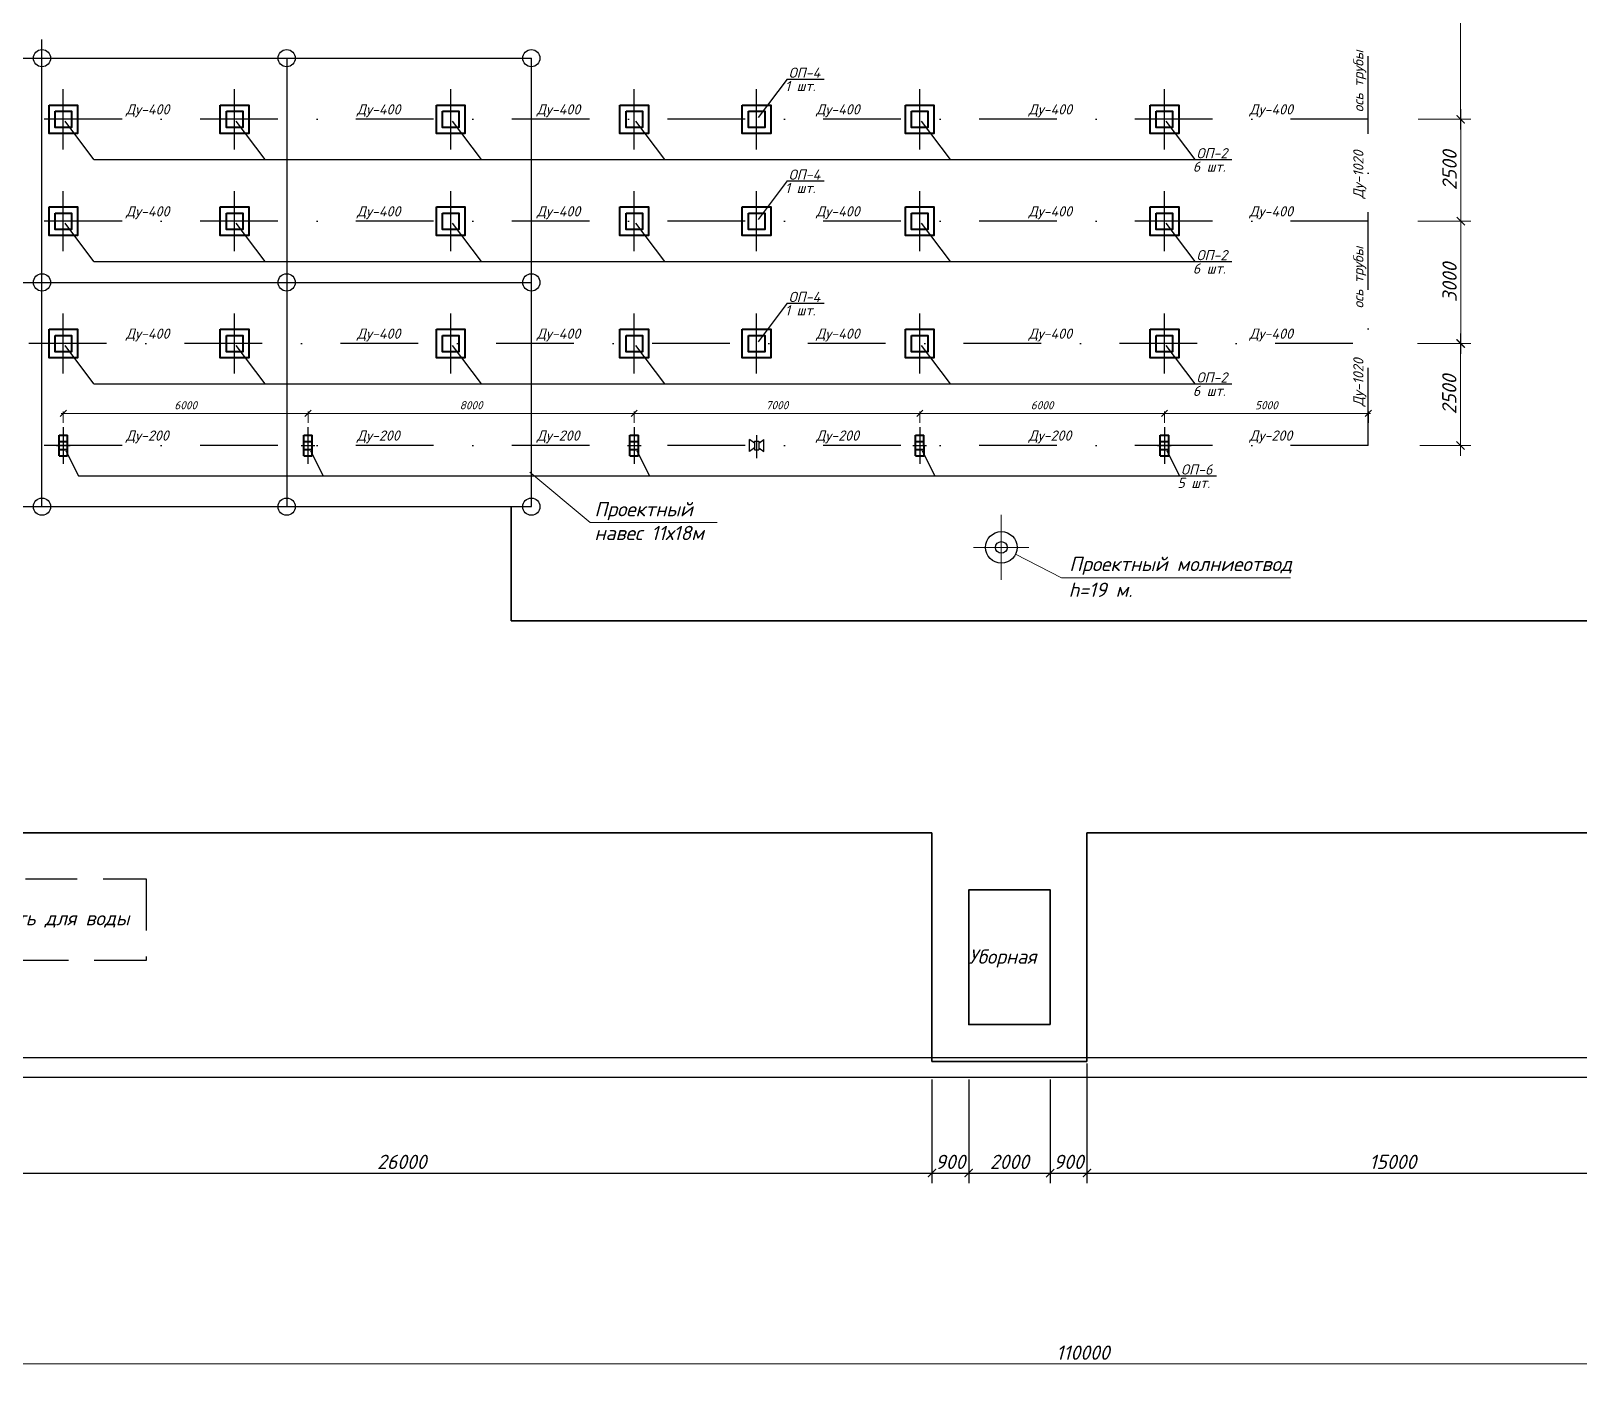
# Model space of a CAD drawing. Extents: x 108150 to 142535, y -18867 to -9422.
# Drawn here: x 136663.8 to 137043.4, y -15680.7 to -15351.3 of the extents above; entities that cross this region are included whole.
import ezdxf

# ---------------------------------------------------------------- set-up
doc = ezdxf.new("R2010")
doc.units = 0
doc.header["$MEASUREMENT"] = 0
doc.header["$PDMODE"] = 32
doc.header["$PDSIZE"] = 0.6
for name, pattern in [('осевая2', [28.575, 19.05, -3.175, 3.175, -3.175]), ('штриховая', [19.05, 12.7, -6.35]), ('штрихпунктирная2', [12.7, 6.35, -3.175, 0, -3.175])]:
    doc.linetypes.add(name, pattern=pattern)
doc.layers.add('(040) Ограда', color=7, linetype='Continuous')
for name, color, linetype, lineweight in [('Выносные', 8, 'Continuous', 15), ('газ-д сущ', 8, 'Continuous', 30), ('надписи', 2, 'Continuous', 15), ('Ограда', 6, 'Continuous', 30), ('Основные', 4, 'Continuous', 40), ('Разм.', 8, 'Continuous', 15), ('РАЗМЕРЫ', 8, 'Continuous', 30), ('Размеры1', 252, 'Continuous', 15)]:
    doc.layers.add(name, color=color, linetype=linetype, lineweight=lineweight)
doc.styles.add('ГОСТ', font='isocpeur.ttf', dxfattribs={"oblique": 15, "height": 2.5})
doc.styles.add('ГОСТ-2', font='isocpeui.ttf', dxfattribs={"oblique": 1, "height": 2})
doc.styles.add('ГОСТ2.5', font='isocpeur.ttf', dxfattribs={"oblique": 15, "height": 2.5})
doc.styles.add('ГОСТ3.5', font='isocpeur.ttf', dxfattribs={"oblique": 15, "height": 3.5})
doc.dimstyles.new('100', dxfattribs={"dimtxt": 3.5, "dimasz": 2, "dimexe": 2.5, "dimexo": 0.5, "dimgap": 1, "dimtad": 1, "dimdec": 0, "dimlfac": 100, "dimtxsty": 'ГОСТ3.5', "dimblk": 'ARCHTICK', "dimcen": 2.5, "dimdle": 2.5, "dimclrd": 256, "dimclre": 256, "dimclrt": 2, "dimadec": 3, "dimazin": 0, "dimtfac": 1, "dimtdec": 0, "dimtmove": 1, "dimatfit": 3, "dimldrblk": 'DOTSMALL', "dimfxl": 1, "dimlwd": -1, "dimlwe": -1, "dimarcsym": 0})
doc.dimstyles.new('100-2', dxfattribs={"dimscale": 0, "dimtxt": 2, "dimasz": 1.5, "dimexe": 0.5, "dimexo": 1, "dimgap": 1, "dimtad": 1, "dimdec": 0, "dimlfac": 100, "dimdsep": 46, "dimtxsty": 'ГОСТ-2', "dimblk": 'OBLIQUE', "dimcen": 2, "dimdle": 0.5, "dimclrd": 7, "dimclre": 7, "dimclrt": 7, "dimadec": 0, "dimazin": 0, "dimtfac": 1, "dimtdec": 0, "dimtmove": 0, "dimatfit": 3, "dimfxl": 2, "dimlwd": 15, "dimlwe": 15, "dimarcsym": 0})

# ---------------------------------------------------------------- blocks, each defined once
blk = doc.blocks.new('_ArchTick')
at = {"color": 0, "linetype": 'ByBlock', "const_width": 0.15}
blk.add_lwpolyline([(-0.5, -0.5), (0.5, 0.5)], dxfattribs=at)
blk = doc.blocks.new('*D2993')
at = {"layer": 'Defpoints', "color": 0, "linetype": 'ByBlock', "lineweight": 0, "ltscale": 2, "transparency": 16777216}
for p in [(137014.32, -15307.96), (137018.73, -15307.96), (137003.43, -15372.96)]:
    blk.add_point(p, dxfattribs=at)
at = {"layer": 'Разм.', "linetype": 'ByBlock', "ltscale": 2, "transparency": 16777216}
for p, q in [((137018.23, -15307.96), (137011.82, -15307.96)), ((137014.32, -15375.46), (137014.32, -15305.46)), ((137003.93, -15372.96), (137016.82, -15372.96))]:
    blk.add_line(p, q, dxfattribs=at)
at = {"layer": 'Разм.', "linetype": 'ByBlock', "ltscale": 2, "transparency": 16777216, "xscale": 2, "yscale": 2, "zscale": 2}
for p, rotation in [((137014.32, -15307.96), 90), ((137014.32, -15372.96), 270)]:
    blk.add_blockref('_ArchTick', p, dxfattribs=dict(at, rotation=rotation))
at = {"layer": 'Разм.', "color": 2, "linetype": 'ByBlock', "ltscale": 2, "transparency": 16777216, "insert": (137011.57, -15340.46), "char_height": 3.5, "attachment_point": 5, "rotation": 90, "style": 'ГОСТ3.5'}
blk.add_mtext('6500', dxfattribs=at)
blk = doc.blocks.new('_DotSmall')
at = {"color": 0, "linetype": 'ByBlock', "lineweight": 15, "const_width": 0.5}
blk.add_lwpolyline([(-0.0625, 0, 1), (0.0625, 0, 1)], format="xyb", close=True, dxfattribs=at)
blk = doc.blocks.new('*D2994')
at = {"layer": 'Defpoints', "color": 0, "linetype": 'ByBlock', "lineweight": 0, "ltscale": 2, "transparency": 16777216}
for p in [(137003.43, -15372.96), (137003.38, -15397.96), (137014.38, -15397.96)]:
    blk.add_point(p, dxfattribs=at)
at = {"layer": 'Разм.', "linetype": 'ByBlock', "ltscale": 2, "transparency": 16777216}
for p, q in [((137003.93, -15372.96), (137016.88, -15372.96)), ((137014.38, -15370.46), (137014.38, -15400.46)), ((137003.88, -15397.96), (137016.88, -15397.96))]:
    blk.add_line(p, q, dxfattribs=at)
at = {"layer": 'Разм.', "linetype": 'ByBlock', "ltscale": 2, "transparency": 16777216, "xscale": 2, "yscale": 2, "zscale": 2}
for p, rotation in [((137014.38, -15372.96), 90), ((137014.38, -15397.96), 270)]:
    blk.add_blockref('_ArchTick', p, dxfattribs=dict(at, rotation=rotation))
at = {"layer": 'Разм.', "color": 2, "linetype": 'ByBlock', "ltscale": 2, "transparency": 16777216, "insert": (137011.63, -15385.46), "char_height": 3.5, "attachment_point": 5, "rotation": 90, "style": 'ГОСТ3.5'}
blk.add_mtext('2500', dxfattribs=at)
blk = doc.blocks.new('*D2995')
at = {"layer": 'Defpoints', "color": 0, "linetype": 'ByBlock', "lineweight": 0, "ltscale": 2, "transparency": 16777216}
for p in [(137003.38, -15397.96), (137003.3, -15427.96), (137014.38, -15427.96)]:
    blk.add_point(p, dxfattribs=at)
at = {"layer": 'Разм.', "linetype": 'ByBlock', "ltscale": 2, "transparency": 16777216}
for p, q in [((137014.38, -15395.46), (137014.38, -15430.46)), ((137003.88, -15397.96), (137016.88, -15397.96)), ((137003.8, -15427.96), (137016.88, -15427.96))]:
    blk.add_line(p, q, dxfattribs=at)
at = {"layer": 'Разм.', "linetype": 'ByBlock', "ltscale": 2, "transparency": 16777216, "xscale": 2, "yscale": 2, "zscale": 2}
for p, rotation in [((137014.38, -15397.96), 90), ((137014.38, -15427.96), 270)]:
    blk.add_blockref('_ArchTick', p, dxfattribs=dict(at, rotation=rotation))
at = {"layer": 'Разм.', "color": 2, "linetype": 'ByBlock', "ltscale": 2, "transparency": 16777216, "insert": (137011.63, -15412.96), "char_height": 3.5, "attachment_point": 5, "rotation": 90, "style": 'ГОСТ3.5'}
blk.add_mtext('3000', dxfattribs=at)
blk = doc.blocks.new('*D2996')
at = {"layer": 'Defpoints', "color": 0, "linetype": 'ByBlock', "lineweight": 0, "ltscale": 2, "transparency": 16777216}
for p in [(137003.3, -15427.96), (137003.85, -15452.96), (137014.31, -15452.96)]:
    blk.add_point(p, dxfattribs=at)
at = {"layer": 'Разм.', "linetype": 'ByBlock', "ltscale": 2, "transparency": 16777216}
for p, q in [((137014.31, -15425.46), (137014.31, -15455.46)), ((137003.8, -15427.96), (137016.81, -15427.96)), ((137004.35, -15452.96), (137016.81, -15452.96))]:
    blk.add_line(p, q, dxfattribs=at)
at = {"layer": 'Разм.', "linetype": 'ByBlock', "ltscale": 2, "transparency": 16777216, "xscale": 2, "yscale": 2, "zscale": 2}
for p, rotation in [((137014.31, -15427.96), 90), ((137014.31, -15452.96), 270)]:
    blk.add_blockref('_ArchTick', p, dxfattribs=dict(at, rotation=rotation))
at = {"layer": 'Разм.', "color": 2, "linetype": 'ByBlock', "ltscale": 2, "transparency": 16777216, "insert": (137011.56, -15440.46), "char_height": 3.5, "attachment_point": 5, "rotation": 90, "style": 'ГОСТ3.5'}
blk.add_mtext('2500', dxfattribs=at)
blk = doc.blocks.new('*D3005')
at = {"layer": 'Defpoints', "color": 0, "linetype": 'ByBlock', "lineweight": 0, "ltscale": 2, "transparency": 16777216}
for p in [(136371.71, -15621.88), (137471.71, -15620.83), (137471.71, -15678.2)]:
    blk.add_point(p, dxfattribs=at)
at = {"layer": 'Разм.', "linetype": 'ByBlock', "ltscale": 2, "transparency": 16777216}
for p, q in [((136371.71, -15622.38), (136371.71, -15680.7)), ((137471.71, -15621.33), (137471.71, -15680.7)), ((136369.21, -15678.2), (137474.21, -15678.2))]:
    blk.add_line(p, q, dxfattribs=at)
at = {"layer": 'Разм.', "linetype": 'ByBlock', "ltscale": 2, "transparency": 16777216, "xscale": 2, "yscale": 2, "zscale": 2, "rotation": 180}
blk.add_blockref('_ArchTick', (136371.71, -15678.2), dxfattribs=at)
at = {"layer": 'Разм.', "linetype": 'ByBlock', "ltscale": 2, "transparency": 16777216, "xscale": 2, "yscale": 2, "zscale": 2}
blk.add_blockref('_ArchTick', (137471.71, -15678.2), dxfattribs=at)
at = {"layer": 'Разм.', "color": 2, "linetype": 'ByBlock', "ltscale": 2, "transparency": 16777216, "insert": (136921.71, -15675.45), "char_height": 3.5, "attachment_point": 5, "style": 'ГОСТ3.5'}
blk.add_mtext('110000', dxfattribs=at)
blk = doc.blocks.new('*D3045')
at = {"linetype": 'Continuous', "transparency": 16777216}
for p, q in [((136624.71, -15608.46), (136624.71, -15633.91)), ((136884.71, -15608.46), (136884.71, -15633.91)), ((136622.21, -15631.41), (136887.21, -15631.41))]:
    blk.add_line(p, q, dxfattribs=at)
at = {"layer": 'Defpoints', "color": 0, "linetype": 'Continuous', "lineweight": 0, "transparency": 16777216}
for p in [(136624.71, -15607.96), (136884.71, -15607.96), (136884.71, -15631.41)]:
    blk.add_point(p, dxfattribs=at)
at = {"linetype": 'Continuous', "transparency": 16777216, "xscale": 2, "yscale": 2, "zscale": 2, "rotation": 180}
blk.add_blockref('_ArchTick', (136624.71, -15631.41), dxfattribs=at)
at = {"linetype": 'Continuous', "transparency": 16777216, "xscale": 2, "yscale": 2, "zscale": 2}
blk.add_blockref('_ArchTick', (136884.71, -15631.41), dxfattribs=at)
at = {"color": 2, "linetype": 'Continuous', "lineweight": 0, "transparency": 16777216, "insert": (136754.71, -15628.66), "char_height": 3.5, "attachment_point": 5, "style": 'ГОСТ3.5'}
blk.add_mtext('26000', dxfattribs=at)
blk = doc.blocks.new('*D3046')
at = {"linetype": 'Continuous', "transparency": 16777216}
for p, q in [((136893.71, -15608.46), (136893.71, -15633.91)), ((136913.71, -15608.46), (136913.71, -15633.91)), ((136891.21, -15631.41), (136916.21, -15631.41))]:
    blk.add_line(p, q, dxfattribs=at)
at = {"layer": 'Defpoints', "color": 0, "linetype": 'Continuous', "lineweight": 0, "transparency": 16777216}
for p in [(136893.71, -15607.96), (136913.71, -15607.96), (136913.71, -15631.41)]:
    blk.add_point(p, dxfattribs=at)
at = {"linetype": 'Continuous', "transparency": 16777216, "xscale": 2, "yscale": 2, "zscale": 2, "rotation": 180}
blk.add_blockref('_ArchTick', (136893.71, -15631.41), dxfattribs=at)
at = {"linetype": 'Continuous', "transparency": 16777216, "xscale": 2, "yscale": 2, "zscale": 2}
blk.add_blockref('_ArchTick', (136913.71, -15631.41), dxfattribs=at)
at = {"color": 2, "linetype": 'Continuous', "lineweight": 0, "transparency": 16777216, "insert": (136903.71, -15628.66), "char_height": 3.5, "attachment_point": 5, "style": 'ГОСТ3.5'}
blk.add_mtext('2000', dxfattribs=at)
blk = doc.blocks.new('*D3047')
at = {"linetype": 'Continuous', "transparency": 16777216}
for p, q in [((136884.71, -15608.46), (136884.71, -15633.91)), ((136893.71, -15608.46), (136893.71, -15633.91)), ((136882.21, -15631.41), (136896.21, -15631.41))]:
    blk.add_line(p, q, dxfattribs=at)
at = {"layer": 'Defpoints', "color": 0, "linetype": 'Continuous', "lineweight": 0, "transparency": 16777216}
for p in [(136884.71, -15607.96), (136893.71, -15607.96), (136893.71, -15631.41)]:
    blk.add_point(p, dxfattribs=at)
at = {"linetype": 'Continuous', "transparency": 16777216, "xscale": 2, "yscale": 2, "zscale": 2, "rotation": 180}
blk.add_blockref('_ArchTick', (136884.71, -15631.41), dxfattribs=at)
at = {"linetype": 'Continuous', "transparency": 16777216, "xscale": 2, "yscale": 2, "zscale": 2}
blk.add_blockref('_ArchTick', (136893.71, -15631.41), dxfattribs=at)
at = {"color": 2, "linetype": 'Continuous', "lineweight": 0, "transparency": 16777216, "insert": (136889.21, -15628.66), "char_height": 3.5, "attachment_point": 5, "style": 'ГОСТ3.5'}
blk.add_mtext('900', dxfattribs=at)
blk = doc.blocks.new('*D3048')
at = {"linetype": 'Continuous', "transparency": 16777216}
for p, q in [((136913.71, -15608.46), (136913.71, -15633.91)), ((136922.71, -15608.46), (136922.71, -15633.91)), ((136911.21, -15631.41), (136925.21, -15631.41))]:
    blk.add_line(p, q, dxfattribs=at)
at = {"layer": 'Defpoints', "color": 0, "linetype": 'Continuous', "lineweight": 0, "transparency": 16777216}
for p in [(136913.71, -15607.96), (136922.71, -15607.96), (136922.71, -15631.41)]:
    blk.add_point(p, dxfattribs=at)
at = {"linetype": 'Continuous', "transparency": 16777216, "xscale": 2, "yscale": 2, "zscale": 2, "rotation": 180}
blk.add_blockref('_ArchTick', (136913.71, -15631.41), dxfattribs=at)
at = {"linetype": 'Continuous', "transparency": 16777216, "xscale": 2, "yscale": 2, "zscale": 2}
blk.add_blockref('_ArchTick', (136922.71, -15631.41), dxfattribs=at)
at = {"color": 2, "linetype": 'Continuous', "lineweight": 0, "transparency": 16777216, "insert": (136918.21, -15628.66), "char_height": 3.5, "attachment_point": 5, "style": 'ГОСТ3.5'}
blk.add_mtext('900', dxfattribs=at)
blk = doc.blocks.new('*D3050')
at = {"linetype": 'Continuous', "transparency": 16777216}
for p, q in [((136922.71, -15604.57), (136922.71, -15633.91)), ((137072.71, -15604.5), (137072.71, -15633.91)), ((136920.21, -15631.41), (137075.21, -15631.41))]:
    blk.add_line(p, q, dxfattribs=at)
at = {"layer": 'Defpoints', "color": 0, "linetype": 'Continuous', "lineweight": 0, "transparency": 16777216}
for p in [(136922.71, -15604.07), (137072.71, -15604), (137072.71, -15631.41)]:
    blk.add_point(p, dxfattribs=at)
at = {"linetype": 'Continuous', "transparency": 16777216, "xscale": 2, "yscale": 2, "zscale": 2, "rotation": 180}
blk.add_blockref('_ArchTick', (136922.71, -15631.41), dxfattribs=at)
at = {"linetype": 'Continuous', "transparency": 16777216, "xscale": 2, "yscale": 2, "zscale": 2}
blk.add_blockref('_ArchTick', (137072.71, -15631.41), dxfattribs=at)
at = {"color": 2, "linetype": 'Continuous', "lineweight": 0, "transparency": 16777216, "insert": (136997.71, -15628.66), "char_height": 3.5, "attachment_point": 5, "style": 'ГОСТ3.5'}
blk.add_mtext('15000', dxfattribs=at)
blk = doc.blocks.new('_Oblique')
at = {"color": 0, "linetype": 'ByBlock', "lineweight": -2}
blk.add_line((-0.5, -0.5), (0.5, 0.5), dxfattribs=at)
blk = doc.blocks.new('*D3247')
at = {"color": 7, "linetype": 'Continuous', "lineweight": 15, "transparency": 16777216}
for p, q in [((136671.21, -15445.08), (136732.21, -15445.08)), ((136671.71, -15447.43), (136671.71, -15444.58)), ((136731.71, -15447.43), (136731.71, -15444.58))]:
    blk.add_line(p, q, dxfattribs=at)
at = {"layer": 'Defpoints', "color": 0, "linetype": 'Continuous', "lineweight": 0, "transparency": 16777216}
for p in [(136731.71, -15445.08), (136671.71, -15448.43), (136731.71, -15448.43)]:
    blk.add_point(p, dxfattribs=at)
at = {"color": 7, "linetype": 'Continuous', "lineweight": 15, "transparency": 16777216, "xscale": 1.5, "yscale": 1.5, "zscale": 1.5, "rotation": 180}
blk.add_blockref('_Oblique', (136671.71, -15445.08), dxfattribs=at)
at = {"color": 7, "linetype": 'Continuous', "lineweight": 15, "transparency": 16777216, "xscale": 1.5, "yscale": 1.5, "zscale": 1.5}
blk.add_blockref('_Oblique', (136731.71, -15445.08), dxfattribs=at)
at = {"color": 7, "linetype": 'Continuous', "lineweight": 0, "transparency": 16777216, "insert": (136701.71, -15443.08), "char_height": 2, "attachment_point": 5, "style": 'ГОСТ-2'}
blk.add_mtext('6000', dxfattribs=at)
blk = doc.blocks.new('*D3248')
at = {"color": 7, "linetype": 'Continuous', "lineweight": 15, "transparency": 16777216}
for p, q in [((136731.21, -15445.08), (136812.21, -15445.08)), ((136731.71, -15447.43), (136731.71, -15444.58)), ((136811.71, -15447.43), (136811.71, -15444.58))]:
    blk.add_line(p, q, dxfattribs=at)
at = {"layer": 'Defpoints', "color": 0, "linetype": 'Continuous', "lineweight": 0, "transparency": 16777216}
for p in [(136811.71, -15445.08), (136731.71, -15448.43), (136811.71, -15448.43)]:
    blk.add_point(p, dxfattribs=at)
at = {"color": 7, "linetype": 'Continuous', "lineweight": 15, "transparency": 16777216, "xscale": 1.5, "yscale": 1.5, "zscale": 1.5, "rotation": 180}
blk.add_blockref('_Oblique', (136731.71, -15445.08), dxfattribs=at)
at = {"color": 7, "linetype": 'Continuous', "lineweight": 15, "transparency": 16777216, "xscale": 1.5, "yscale": 1.5, "zscale": 1.5}
blk.add_blockref('_Oblique', (136811.71, -15445.08), dxfattribs=at)
at = {"color": 7, "linetype": 'Continuous', "lineweight": 0, "transparency": 16777216, "insert": (136771.71, -15443.08), "char_height": 2, "attachment_point": 5, "style": 'ГОСТ-2'}
blk.add_mtext('8000', dxfattribs=at)
blk = doc.blocks.new('*D3249')
at = {"color": 7, "linetype": 'Continuous', "lineweight": 15, "transparency": 16777216}
for p, q in [((136811.21, -15445.08), (136882.21, -15445.08)), ((136811.71, -15447.43), (136811.71, -15444.58)), ((136881.71, -15447.43), (136881.71, -15444.58))]:
    blk.add_line(p, q, dxfattribs=at)
at = {"layer": 'Defpoints', "color": 0, "linetype": 'Continuous', "lineweight": 0, "transparency": 16777216}
for p in [(136881.71, -15445.08), (136811.71, -15448.43), (136881.71, -15448.43)]:
    blk.add_point(p, dxfattribs=at)
at = {"color": 7, "linetype": 'Continuous', "lineweight": 15, "transparency": 16777216, "xscale": 1.5, "yscale": 1.5, "zscale": 1.5, "rotation": 180}
blk.add_blockref('_Oblique', (136811.71, -15445.08), dxfattribs=at)
at = {"color": 7, "linetype": 'Continuous', "lineweight": 15, "transparency": 16777216, "xscale": 1.5, "yscale": 1.5, "zscale": 1.5}
blk.add_blockref('_Oblique', (136881.71, -15445.08), dxfattribs=at)
at = {"color": 7, "linetype": 'Continuous', "lineweight": 0, "transparency": 16777216, "insert": (136846.71, -15443.07), "char_height": 2, "attachment_point": 5, "style": 'ГОСТ-2'}
blk.add_mtext('7000', dxfattribs=at)
blk = doc.blocks.new('*D3250')
at = {"color": 7, "linetype": 'Continuous', "lineweight": 15, "transparency": 16777216}
for p, q in [((136881.21, -15445.08), (136942.21, -15445.08)), ((136881.71, -15447.43), (136881.71, -15444.58)), ((136941.71, -15447.43), (136941.71, -15444.58))]:
    blk.add_line(p, q, dxfattribs=at)
at = {"layer": 'Defpoints', "color": 0, "linetype": 'Continuous', "lineweight": 0, "transparency": 16777216}
for p in [(136941.71, -15445.08), (136881.71, -15448.43), (136941.71, -15448.43)]:
    blk.add_point(p, dxfattribs=at)
at = {"color": 7, "linetype": 'Continuous', "lineweight": 15, "transparency": 16777216, "xscale": 1.5, "yscale": 1.5, "zscale": 1.5, "rotation": 180}
blk.add_blockref('_Oblique', (136881.71, -15445.08), dxfattribs=at)
at = {"color": 7, "linetype": 'Continuous', "lineweight": 15, "transparency": 16777216, "xscale": 1.5, "yscale": 1.5, "zscale": 1.5}
blk.add_blockref('_Oblique', (136941.71, -15445.08), dxfattribs=at)
at = {"color": 7, "linetype": 'Continuous', "lineweight": 0, "transparency": 16777216, "insert": (136911.71, -15443.08), "char_height": 2, "attachment_point": 5, "style": 'ГОСТ-2'}
blk.add_mtext('6000', dxfattribs=at)
blk = doc.blocks.new('*D3251')
at = {"color": 7, "linetype": 'Continuous', "lineweight": 15, "transparency": 16777216}
for p, q in [((136941.21, -15445.08), (136992.21, -15445.08)), ((136941.71, -15447.43), (136941.71, -15444.58)), ((136991.71, -15447.43), (136991.71, -15444.58))]:
    blk.add_line(p, q, dxfattribs=at)
at = {"layer": 'Defpoints', "color": 0, "linetype": 'Continuous', "lineweight": 0, "transparency": 16777216}
for p in [(136991.71, -15445.08), (136941.71, -15448.43), (136991.71, -15448.43)]:
    blk.add_point(p, dxfattribs=at)
at = {"color": 7, "linetype": 'Continuous', "lineweight": 15, "transparency": 16777216, "xscale": 1.5, "yscale": 1.5, "zscale": 1.5, "rotation": 180}
blk.add_blockref('_Oblique', (136941.71, -15445.08), dxfattribs=at)
at = {"color": 7, "linetype": 'Continuous', "lineweight": 15, "transparency": 16777216, "xscale": 1.5, "yscale": 1.5, "zscale": 1.5}
blk.add_blockref('_Oblique', (136991.71, -15445.08), dxfattribs=at)
at = {"color": 7, "linetype": 'Continuous', "lineweight": 0, "transparency": 16777216, "insert": (136966.71, -15443.08), "char_height": 2, "attachment_point": 5, "style": 'ГОСТ-2'}
blk.add_mtext('5000', dxfattribs=at)

msp = doc.modelspace()

# ---------------------------------------------------------------- linework, layer by layer
at = {"layer": '(040) Ограда', "color": 251, "linetype": 'штриховая', "lineweight": 25}
msp.add_lwpolyline([(136643.3551, -15559.1991), (136691.9929, -15559.1991), (136691.9929, -15579.2474), (136643.3551, -15579.2474)], close=True, dxfattribs=at)
at = {"color": 1, "linetype": 'Continuous', "lineweight": 0}
for p, q in [((136901.7057, -15485.9226), (136901.7057, -15469.9924)), ((136894.9215, -15477.9575), (136908.4899, -15477.9575)), ((136897.338, -15477.9575), (136906.0734, -15477.9575))]:
    msp.add_line(p, q, dxfattribs=at)
at = {"color": 251, "linetype": 'ByBlock', "lineweight": 35}
for p, q in [((137072.7113, -15495.9575), (136781.5482, -15495.9575)), ((136884.7113, -15547.9575), (136624.7113, -15547.9575)), ((136884.7113, -15604.0748), (136884.7113, -15547.9575)), ((137072.7113, -15547.9575), (136922.7113, -15547.9575)), ((136922.7113, -15547.9575), (136922.7113, -15604.0748)), ((136922.7113, -15604.0748), (136884.7113, -15604.0748))]:
    msp.add_line(p, q, dxfattribs=at)
at = {"color": 1, "linetype": 'ByBlock', "lineweight": 30}
msp.add_line((137471.7113, -15607.9575), (136604.7113, -15607.9575), dxfattribs=at)
at = {"color": 3, "linetype": 'Continuous'}
msp.add_lwpolyline([(137201.7058, -15467.2773), (137201.7058, -15603.141), (136489.7594, -15603.141)], dxfattribs=at)
at = {"color": 251, "linetype": 'ByBlock', "lineweight": 35}
msp.add_lwpolyline([(136781.5482, -15467.9575), (136781.5482, -15495.9575)], dxfattribs=at)
msp.add_lwpolyline([(136913.7113, -15594.978), (136913.7113, -15561.978), (136893.7113, -15561.978), (136893.7113, -15594.978)], close=True, dxfattribs=at)
at = {"color": 1, "linetype": 'Continuous', "lineweight": 30}
for radius in [3.8688, 1.4393]:
    msp.add_circle((136901.7057, -15477.9575), radius, dxfattribs=at)
at = {"layer": 'Выносные', "color": 251}
for p, q in [((136916.4397, -15485.4074), (136905.1929, -15479.6329)), ((136972.6429, -15485.4026), (136916.4397, -15485.4074))]:
    msp.add_line(p, q, dxfattribs=at)
at = {"layer": 'Выносные', "color": 4, "lineweight": 40, "ltscale": 100}
for points in [[(136668.2057, -15369.4576), (136675.2057, -15369.4576), (136675.2057, -15376.4576), (136668.2057, -15376.4576)], [(136710.2057, -15369.4576), (136717.2057, -15369.4576), (136717.2057, -15376.4576), (136710.2057, -15376.4576)], [(136763.2057, -15369.4576), (136770.2057, -15369.4576), (136770.2057, -15376.4576), (136763.2057, -15376.4576)], [(136808.2057, -15369.4576), (136815.2057, -15369.4576), (136815.2057, -15376.4576), (136808.2057, -15376.4576)], [(136838.2057, -15369.4576), (136845.2057, -15369.4576), (136845.2057, -15376.4576), (136838.2057, -15376.4576)], [(136878.2057, -15369.4576), (136885.2057, -15369.4576), (136885.2057, -15376.4576), (136878.2057, -15376.4576)], [(136938.2057, -15369.4575), (136945.2057, -15369.4575), (136945.2057, -15376.4575), (136938.2057, -15376.4575)], [(136669.7057, -15370.9576), (136673.7057, -15370.9576), (136673.7057, -15374.9576), (136669.7057, -15374.9576)], [(136711.7057, -15370.9576), (136715.7057, -15370.9576), (136715.7057, -15374.9576), (136711.7057, -15374.9576)], [(136764.7057, -15370.9576), (136768.7057, -15370.9576), (136768.7057, -15374.9576), (136764.7057, -15374.9576)], [(136809.7057, -15370.9576), (136813.7057, -15370.9576), (136813.7057, -15374.9576), (136809.7057, -15374.9576)], [(136839.7057, -15370.9576), (136843.7057, -15370.9576), (136843.7057, -15374.9576), (136839.7057, -15374.9576)], [(136879.7057, -15370.9576), (136883.7057, -15370.9576), (136883.7057, -15374.9576), (136879.7057, -15374.9576)], [(136939.7057, -15370.9575), (136943.7057, -15370.9575), (136943.7057, -15374.9575), (136939.7057, -15374.9575)], [(136668.2057, -15394.4575), (136675.2057, -15394.4575), (136675.2057, -15401.4575), (136668.2057, -15401.4575)], [(136669.7057, -15395.9575), (136673.7057, -15395.9575), (136673.7057, -15399.9575), (136669.7057, -15399.9575)], [(136710.2057, -15394.4575), (136717.2057, -15394.4575), (136717.2057, -15401.4575), (136710.2057, -15401.4575)], [(136711.7057, -15395.9575), (136715.7057, -15395.9575), (136715.7057, -15399.9575), (136711.7057, -15399.9575)], [(136763.2057, -15394.4575), (136770.2057, -15394.4575), (136770.2057, -15401.4575), (136763.2057, -15401.4575)], [(136764.7057, -15395.9575), (136768.7057, -15395.9575), (136768.7057, -15399.9575), (136764.7057, -15399.9575)], [(136808.2057, -15394.4575), (136815.2057, -15394.4575), (136815.2057, -15401.4575), (136808.2057, -15401.4575)], [(136809.7057, -15395.9575), (136813.7057, -15395.9575), (136813.7057, -15399.9575), (136809.7057, -15399.9575)], [(136838.2057, -15394.4575), (136845.2057, -15394.4575), (136845.2057, -15401.4575), (136838.2057, -15401.4575)], [(136839.7057, -15395.9575), (136843.7057, -15395.9575), (136843.7057, -15399.9575), (136839.7057, -15399.9575)], [(136878.2057, -15394.4575), (136885.2057, -15394.4575), (136885.2057, -15401.4575), (136878.2057, -15401.4575)], [(136879.7057, -15395.9575), (136883.7057, -15395.9575), (136883.7057, -15399.9575), (136879.7057, -15399.9575)], [(136938.2057, -15394.4575), (136945.2057, -15394.4575), (136945.2057, -15401.4575), (136938.2057, -15401.4575)], [(136939.7057, -15395.9575), (136943.7057, -15395.9575), (136943.7057, -15399.9575), (136939.7057, -15399.9575)], [(136668.2057, -15424.4576), (136675.2057, -15424.4576), (136675.2057, -15431.4576), (136668.2057, -15431.4576)], [(136669.7057, -15425.9576), (136673.7057, -15425.9576), (136673.7057, -15429.9576), (136669.7057, -15429.9576)], [(136710.2057, -15424.4576), (136717.2057, -15424.4576), (136717.2057, -15431.4576), (136710.2057, -15431.4576)], [(136711.7057, -15425.9576), (136715.7057, -15425.9576), (136715.7057, -15429.9576), (136711.7057, -15429.9576)], [(136763.2057, -15424.4576), (136770.2057, -15424.4576), (136770.2057, -15431.4576), (136763.2057, -15431.4576)], [(136764.7057, -15425.9576), (136768.7057, -15425.9576), (136768.7057, -15429.9576), (136764.7057, -15429.9576)], [(136808.2057, -15424.4576), (136815.2057, -15424.4576), (136815.2057, -15431.4576), (136808.2057, -15431.4576)], [(136809.7057, -15425.9576), (136813.7057, -15425.9576), (136813.7057, -15429.9576), (136809.7057, -15429.9576)], [(136838.2057, -15424.4576), (136845.2057, -15424.4576), (136845.2057, -15431.4576), (136838.2057, -15431.4576)], [(136839.7057, -15425.9576), (136843.7057, -15425.9576), (136843.7057, -15429.9576), (136839.7057, -15429.9576)], [(136878.2057, -15424.4576), (136885.2057, -15424.4576), (136885.2057, -15431.4576), (136878.2057, -15431.4576)], [(136879.7057, -15425.9576), (136883.7057, -15425.9576), (136883.7057, -15429.9576), (136879.7057, -15429.9576)], [(136938.2057, -15424.4575), (136945.2057, -15424.4575), (136945.2057, -15431.4575), (136938.2057, -15431.4575)], [(136939.7057, -15425.9575), (136943.7057, -15425.9575), (136943.7057, -15429.9575), (136939.7057, -15429.9575)]]:
    msp.add_lwpolyline(points, close=True, dxfattribs=at)
at = {"layer": 'газ-д сущ', "lineweight": 25}
for p, q in [((136671.7057, -15380.3285), (136671.7057, -15365.5864)), ((136713.7057, -15380.3285), (136713.7057, -15365.5864)), ((136766.7057, -15380.3285), (136766.7057, -15365.5864)), ((136811.7057, -15380.3286), (136811.7057, -15365.5864)), ((136841.7057, -15380.3286), (136841.7057, -15365.5864)), ((136881.7057, -15380.3285), (136881.7057, -15365.5864)), ((136941.7057, -15380.3285), (136941.7057, -15365.5864)), ((136671.7057, -15405.3285), (136671.7057, -15390.5864)), ((136713.7057, -15405.3285), (136713.7057, -15390.5864)), ((136766.7057, -15405.3285), (136766.7057, -15390.5864)), ((136811.7057, -15405.3286), (136811.7057, -15390.5864)), ((136841.7057, -15405.3286), (136841.7057, -15390.5864)), ((136881.7057, -15405.3285), (136881.7057, -15390.5864)), ((136941.7057, -15405.3285), (136941.7057, -15390.5864)), ((136671.7057, -15435.3285), (136671.7057, -15420.5864)), ((136713.7057, -15435.3285), (136713.7057, -15420.5864)), ((136766.7057, -15435.3285), (136766.7057, -15420.5864)), ((136811.7057, -15435.3286), (136811.7057, -15420.5864)), ((136841.7057, -15435.3286), (136841.7057, -15420.5864)), ((136881.7057, -15435.3285), (136881.7057, -15420.5864)), ((136941.7057, -15435.3285), (136941.7057, -15420.5864)), ((136671.7057, -15448.427), (136671.7057, -15457.4879)), ((136731.7057, -15448.427), (136731.7057, -15457.4879)), ((136811.7057, -15448.427), (136811.7057, -15457.4879)), ((136881.7057, -15448.427), (136881.7057, -15457.4879)), ((136941.7057, -15448.427), (136941.7057, -15457.4879)), ((136841.7057, -15450.4232), (136841.7057, -15456.0782))]:
    msp.add_line(p, q, dxfattribs=at)
at = {"layer": 'Ограда', "color": 251, "linetype": 'штрихпунктирная2', "lineweight": 25, "ltscale": 3}
for p, q in [((136991.7057, -15452.9575), (136991.7057, -15323.2576)), ((136991.7057, -15372.9575), (136665.8359, -15372.9575)), ((136991.7057, -15397.9575), (136665.8359, -15397.9575)), ((136987.9108, -15427.9575), (136659.9043, -15427.9575)), ((136991.7057, -15452.9575), (136663.8553, -15452.9575)), ((136839.9557, -15454.4578), (136839.9557, -15451.4578)), ((136841.177, -15452.3636), (136839.9557, -15451.4578)), ((136841.177, -15451.9136), (136841.177, -15454.0014)), ((136841.177, -15451.9136), (136842.2344, -15451.9136)), ((136842.2344, -15452.3636), (136843.4557, -15451.4578)), ((136842.2344, -15451.9136), (136842.2344, -15454.0014)), ((136843.4557, -15454.4578), (136843.4557, -15451.4578)), ((136841.177, -15453.5499), (136839.9557, -15454.4557)), ((136841.177, -15454.0014), (136842.2344, -15454.0014)), ((136842.2344, -15453.5499), (136843.4557, -15454.4557))]:
    msp.add_line(p, q, dxfattribs=at)
at = {"layer": 'Ограда', "color": 1, "lineweight": 25, "ltscale": 3}
for p, q in [((136666.4798, -15467.9575), (136666.4798, -15353.349)), ((136726.4798, -15357.9575), (136726.4798, -15467.9575)), ((136660.61, -15412.9575), (136786.4798, -15412.9575))]:
    msp.add_line(p, q, dxfattribs=at)
at = {"layer": 'Ограда', "color": 1, "lineweight": 30, "ltscale": 3}
for p, q in [((136660.4994, -15357.9575), (136786.4798, -15357.9575)), ((136786.4798, -15467.9575), (136786.4798, -15357.9575)), ((136606.4798, -15467.9575), (136786.4798, -15467.9575))]:
    msp.add_line(p, q, dxfattribs=at)
for centre in [(136666.4798, -15357.9575), (136726.4798, -15357.9575), (136786.4798, -15357.9575), (136666.4798, -15412.9575), (136726.4798, -15412.9575), (136786.4798, -15412.9575), (136666.4798, -15467.9575), (136726.4798, -15467.9575), (136786.4798, -15467.9575)]:
    msp.add_circle(centre, 2.1105, dxfattribs=at)
at = {"layer": 'Основные'}
for p, q in [((136670.6573, -15450.4571), (136672.7541, -15450.4579)), ((136670.6573, -15455.4575), (136670.6573, -15450.4571)), ((136672.7578, -15455.4575), (136672.7541, -15450.4579)), ((136730.6573, -15450.4571), (136732.7541, -15450.4579)), ((136730.6573, -15455.4575), (136730.6573, -15450.4571)), ((136732.7578, -15455.4575), (136732.7541, -15450.4579)), ((136810.6573, -15450.4571), (136812.7541, -15450.4579)), ((136810.6573, -15455.4575), (136810.6573, -15450.4571)), ((136812.7578, -15455.4575), (136812.7541, -15450.4579)), ((136880.6573, -15450.4571), (136882.7541, -15450.4579)), ((136880.6573, -15455.4575), (136880.6573, -15450.4571)), ((136882.7578, -15455.4575), (136882.7541, -15450.4579)), ((136940.6573, -15450.4571), (136942.7541, -15450.4579)), ((136940.6573, -15455.4575), (136940.6573, -15450.4571)), ((136942.7578, -15455.4575), (136942.7541, -15450.4579)), ((136670.6573, -15455.4575), (136672.7578, -15455.4575)), ((136730.6573, -15455.4575), (136732.7578, -15455.4575)), ((136810.6573, -15455.4575), (136812.7578, -15455.4575)), ((136880.6573, -15455.4575), (136882.7578, -15455.4575)), ((136940.6573, -15455.4575), (136942.7578, -15455.4575))]:
    msp.add_line(p, q, dxfattribs=at)
at = {"layer": 'Разм.', "color": 253, "lineweight": 30}
for p, q in [((136849.2189, -15363.0814), (136842.132, -15372.5186)), ((136849.2189, -15363.0814), (136858.2348, -15363.0814)), ((136679.2189, -15382.8346), (136672.132, -15373.3974)), ((136721.2189, -15382.8346), (136714.132, -15373.3974)), ((136774.2189, -15382.8346), (136767.132, -15373.3974)), ((136819.2189, -15382.8346), (136812.132, -15373.3974)), ((136889.2189, -15382.8346), (136882.132, -15373.3974)), ((136949.2189, -15382.8345), (136942.132, -15373.3973)), ((136679.2189, -15382.8346), (136958.2348, -15382.8345)), ((136849.2189, -15388.0815), (136842.132, -15397.5187)), ((136849.2189, -15388.0815), (136858.2348, -15388.0815)), ((136679.2189, -15407.8345), (136672.132, -15398.3973)), ((136721.2189, -15407.8345), (136714.132, -15398.3973)), ((136774.2189, -15407.8345), (136767.132, -15398.3973)), ((136819.2189, -15407.8345), (136812.132, -15398.3973)), ((136889.2189, -15407.8345), (136882.132, -15398.3973)), ((136949.2189, -15407.8345), (136942.132, -15398.3973)), ((136679.2189, -15407.8346), (136958.2348, -15407.8345)), ((136849.2189, -15418.0806), (136842.132, -15427.5177)), ((136849.2189, -15418.0806), (136858.2348, -15418.0806)), ((136679.2189, -15437.8346), (136672.132, -15428.3974)), ((136721.2189, -15437.8346), (136714.132, -15428.3974)), ((136774.2189, -15437.8346), (136767.132, -15428.3974)), ((136819.2189, -15437.8346), (136812.132, -15428.3974)), ((136889.2189, -15437.8346), (136882.132, -15428.3974)), ((136949.2189, -15437.8345), (136942.132, -15428.3973)), ((136679.2189, -15437.8346), (136958.2348, -15437.8345)), ((136672.326, -15454.3005, -1744.1824), (136675.4312, -15460.4069, -1744.1824)), ((136732.326, -15454.3005, -1744.1824), (136735.4312, -15460.4069, -1744.1824)), ((136812.326, -15454.3005, -1744.1824), (136815.4312, -15460.4069, -1744.1824)), ((136882.326, -15454.3005, -1744.1824), (136885.4312, -15460.4069, -1744.1824)), ((136942.326, -15454.3005, -1744.1824), (136945.4312, -15460.4069, -1744.1824)), ((136675.4312, -15460.407, -1744.1824), (136954.4471, -15460.4069, -1744.1824))]:
    msp.add_line(p, q, dxfattribs=at)
at = {"layer": 'РАЗМЕРЫ', "color": 4, "lineweight": 40}
for p, q in [((136670.6567, -15451.9575), (136672.7578, -15451.9575)), ((136730.6567, -15451.9575), (136732.7578, -15451.9575)), ((136810.6567, -15451.9575), (136812.7578, -15451.9575)), ((136880.6567, -15451.9575), (136882.7578, -15451.9575)), ((136940.6567, -15451.9575), (136942.7578, -15451.9575)), ((136670.6567, -15453.9614), (136672.7581, -15453.9614)), ((136730.6567, -15453.9614), (136732.7581, -15453.9614)), ((136810.6567, -15453.9614), (136812.7581, -15453.9614)), ((136880.6567, -15453.9614), (136882.7581, -15453.9614)), ((136940.6567, -15453.9614), (136942.7581, -15453.9614))]:
    msp.add_line(p, q, dxfattribs=at)
at = {"layer": 'РАЗМЕРЫ', "lineweight": 0}
for p in [(136786.099, -15459.4932), (136832.0221, -15471.8073)]:
    msp.add_line(p, (136800.9277, -15471.8073), dxfattribs=at)
at = {"layer": 'Размеры1', "color": 253, "linetype": 'осевая2', "lineweight": 25, "ltscale": 0.5}
for p, q in [((136670.0146, -15452.9575), (136673.3968, -15452.9575)), ((136730.0146, -15452.9575), (136733.3968, -15452.9575)), ((136810.0146, -15452.9575), (136813.3968, -15452.9575)), ((136880.0146, -15452.9575), (136883.3968, -15452.9575)), ((136940.0146, -15452.9575), (136943.3968, -15452.9575))]:
    msp.add_line(p, q, dxfattribs=at)

# ---------------------------------------------------------------- texts
at = {"layer": 'надписи', "color": 0, "ltscale": 3, "style": 'ГОСТ2.5', "oblique": 15}
for s, p in [('ОП-4', (136849.5701, -15362.7674)), ('1 шт.', (136848.6743, -15366.0514)), ('ОП-2', (136949.5701, -15382.5205)), ('6 шт.', (136948.6743, -15385.8045)), ('1 шт.', (136848.6743, -15391.0515)), ('ОП-4', (136849.5701, -15387.7675)), ('ОП-2', (136949.5701, -15407.5205)), ('6 шт.', (136948.6743, -15410.8045)), ('ОП-4', (136849.5701, -15417.7666)), ('1 шт.', (136848.6743, -15421.0506)), ('ОП-2', (136949.5701, -15437.5205)), ('6 шт.', (136948.6743, -15440.8045)), ('5 шт.', (136944.8866, -15463.3769, -1744.1824)), ('ОП-6', (136945.7824, -15460.0929, -1744.1824))]:
    msp.add_text(s, height=2.5, dxfattribs=at).set_placement(p)
at = {"layer": 'надписи', "color": 2, "style": 'ГОСТ', "oblique": 15}
for s, p in [('Проектный молниеотвод', (136918.3748, -15483.7661)), ('h=19 м.', (136918.2207, -15490.0933)), ('Ёмкость для воды', (136648.0164, -15570.6424)), ('Уборная', (136893.7498, -15580.0568))]:
    msp.add_text(s, height=3.5, dxfattribs=at).set_placement(p)
at = {"layer": 'надписи', "color": 2, "insert": (136801.9507, -15466.8266), "char_height": 3.5, "width": 39.416344, "attachment_point": 1, "style": 'ГОСТ'}
msp.add_mtext('Проектный\\Pнавес 11х18м', dxfattribs=at)
at = {"layer": 'Размеры1', "color": 0, "lineweight": 25, "char_height": 2.5, "width": 55.060541, "attachment_point": 1, "rotation": 90, "style": 'ГОСТ2.5'}
for s, insert in [('ось трубы', (136988.0156, -15371.2117)), ('Ду-1020', (136988.0156, -15392.3882)), ('ось трубы', (136988.0156, -15419.3393)), ('Ду-1020', (136988.0156, -15443.3484))]:
    msp.add_mtext(s, dxfattribs=dict(at, insert=insert))
at = {"layer": 'Размеры1', "color": 0, "lineweight": 25, "char_height": 2.5, "width": 55.060541, "attachment_point": 1, "style": 'ГОСТ2.5'}
for s, insert in [('Ду-400', (136687.0562, -15369.2674)), ('Ду-400', (136743.6974, -15369.2674)), ('Ду-400', (136787.7919, -15369.2674)), ('Ду-400', (136856.3093, -15369.2674)), ('Ду-400', (136908.3895, -15369.2674)), ('Ду-400', (136962.5528, -15369.2674)), ('Ду-400', (136687.0562, -15394.2674)), ('Ду-400', (136743.6974, -15394.2674)), ('Ду-400', (136787.7919, -15394.2674)), ('Ду-400', (136856.3093, -15394.2674)), ('Ду-400', (136908.3895, -15394.2674)), ('Ду-400', (136962.5528, -15394.2674)), ('Ду-400', (136687.0562, -15424.2674)), ('Ду-400', (136743.6974, -15424.2674)), ('Ду-400', (136787.7919, -15424.2674)), ('Ду-400', (136856.3093, -15424.2674)), ('Ду-400', (136908.3895, -15424.2674)), ('Ду-400', (136962.5528, -15424.2674)), ('Ду-200', (136687.0562, -15449.2674)), ('Ду-200', (136743.6974, -15449.2674)), ('Ду-200', (136787.7919, -15449.2674)), ('Ду-200', (136856.3093, -15449.2674)), ('Ду-200', (136908.3895, -15449.2674)), ('Ду-200', (136962.5528, -15449.2674))]:
    msp.add_mtext(s, dxfattribs=dict(at, insert=insert))

# ---------------------------------------------------------------- dimensions: what is measured, and where the dimension line sits
at = {"color": 1, "linetype": 'Continuous', "lineweight": 0}
for base, p1, p2, picture, middle in [((136731.7057, -15445.0799), (136671.7057, -15448.427), (136731.7057, -15448.427), '*D3247', (136701.7057, -15443.0799)), ((136811.7057, -15445.0799), (136731.7057, -15448.427), (136811.7057, -15448.427), '*D3248', (136771.7057, -15443.0799)), ((136881.7057, -15445.0799), (136811.7057, -15448.427), (136881.7057, -15448.427), '*D3249', (136846.7057, -15443.067)), ((136941.7057, -15445.0799), (136881.7057, -15448.427), (136941.7057, -15448.427), '*D3250', (136911.7057, -15443.0799)), ((136991.7057, -15445.0799), (136941.7057, -15448.427), (136991.7057, -15448.427), '*D3251', (136966.7057, -15443.0799))]:
    dim = msp.add_linear_dim(base=base, p1=p1, p2=p2, dimstyle='100-2', override={"dimscale": 1}, dxfattribs=at)
    dim.commit()
    dim.dimension.update_dxf_attribs({"geometry": picture, "text_midpoint": middle})
for base, p1, p2, picture, middle in [((137072.7087, -15631.4094), (136922.7113, -15604.0748), (137072.7087, -15604.0014), '*D3050', (136997.71, -15628.6594)), ((136884.7113, -15631.4094), (136624.7113, -15607.9575), (136884.7113, -15607.9575), '*D3045', (136754.7113, -15628.6594)), ((136913.7113, -15631.4094), (136893.7113, -15607.9575), (136913.7113, -15607.9575), '*D3046', (136903.7113, -15628.6594))]:
    dim = msp.add_linear_dim(base=base, p1=p1, p2=p2, dimstyle='100', dxfattribs=at)
    dim.commit()
    dim.dimension.update_dxf_attribs({"geometry": picture, "text_midpoint": middle})
for base, p1, p2, picture, middle in [((136893.7113, -15631.4094), (136884.7113, -15607.9575), (136893.7113, -15607.9575), '*D3047', (136889.2113, -15631.4094)), ((136922.7113, -15631.4094), (136913.7113, -15607.9575), (136922.7113, -15607.9575), '*D3048', (136918.2113, -15631.4094))]:
    dim = msp.add_linear_dim(base=base, p1=p1, p2=p2, dimstyle='100', dxfattribs=at)
    dim.commit()
    dim.dimension.update_dxf_attribs({"geometry": picture, "text_midpoint": middle, "dimtype": 160})
at = {"layer": 'Разм.', "linetype": 'ByBlock', "ltscale": 2}
for base, p1, p2, picture, middle in [((137014.3247, -15307.9576), (137003.4285, -15372.9575), (137018.7251, -15307.9576), '*D2993', (137011.5747, -15340.4576)), ((137014.3766, -15397.9575), (137003.4285, -15372.9575), (137003.3808, -15397.9575), '*D2994', (137011.6266, -15385.4575)), ((137014.3766, -15427.9575), (137003.3808, -15397.9575), (137003.2967, -15427.9575), '*D2995', (137011.6266, -15412.9575)), ((137014.3107, -15452.9575), (137003.2967, -15427.9575), (137003.8484, -15452.9575), '*D2996', (137011.5607, -15440.4575))]:
    dim = msp.add_linear_dim(base=base, p1=p1, p2=p2, angle=90, dimstyle='100', dxfattribs=at)
    dim.commit()
    dim.dimension.update_dxf_attribs({"geometry": picture, "text_midpoint": middle})
dim = msp.add_linear_dim(base=(137471.7113, -15678.1981), p1=(136371.7113, -15621.8757), p2=(137471.7113, -15620.8311), dimstyle='100', dxfattribs=at)
dim.commit()
dim.dimension.update_dxf_attribs({"geometry": '*D3005', "text_midpoint": (136921.7113, -15675.4481)})

doc.saveas('drawing.dxf')
